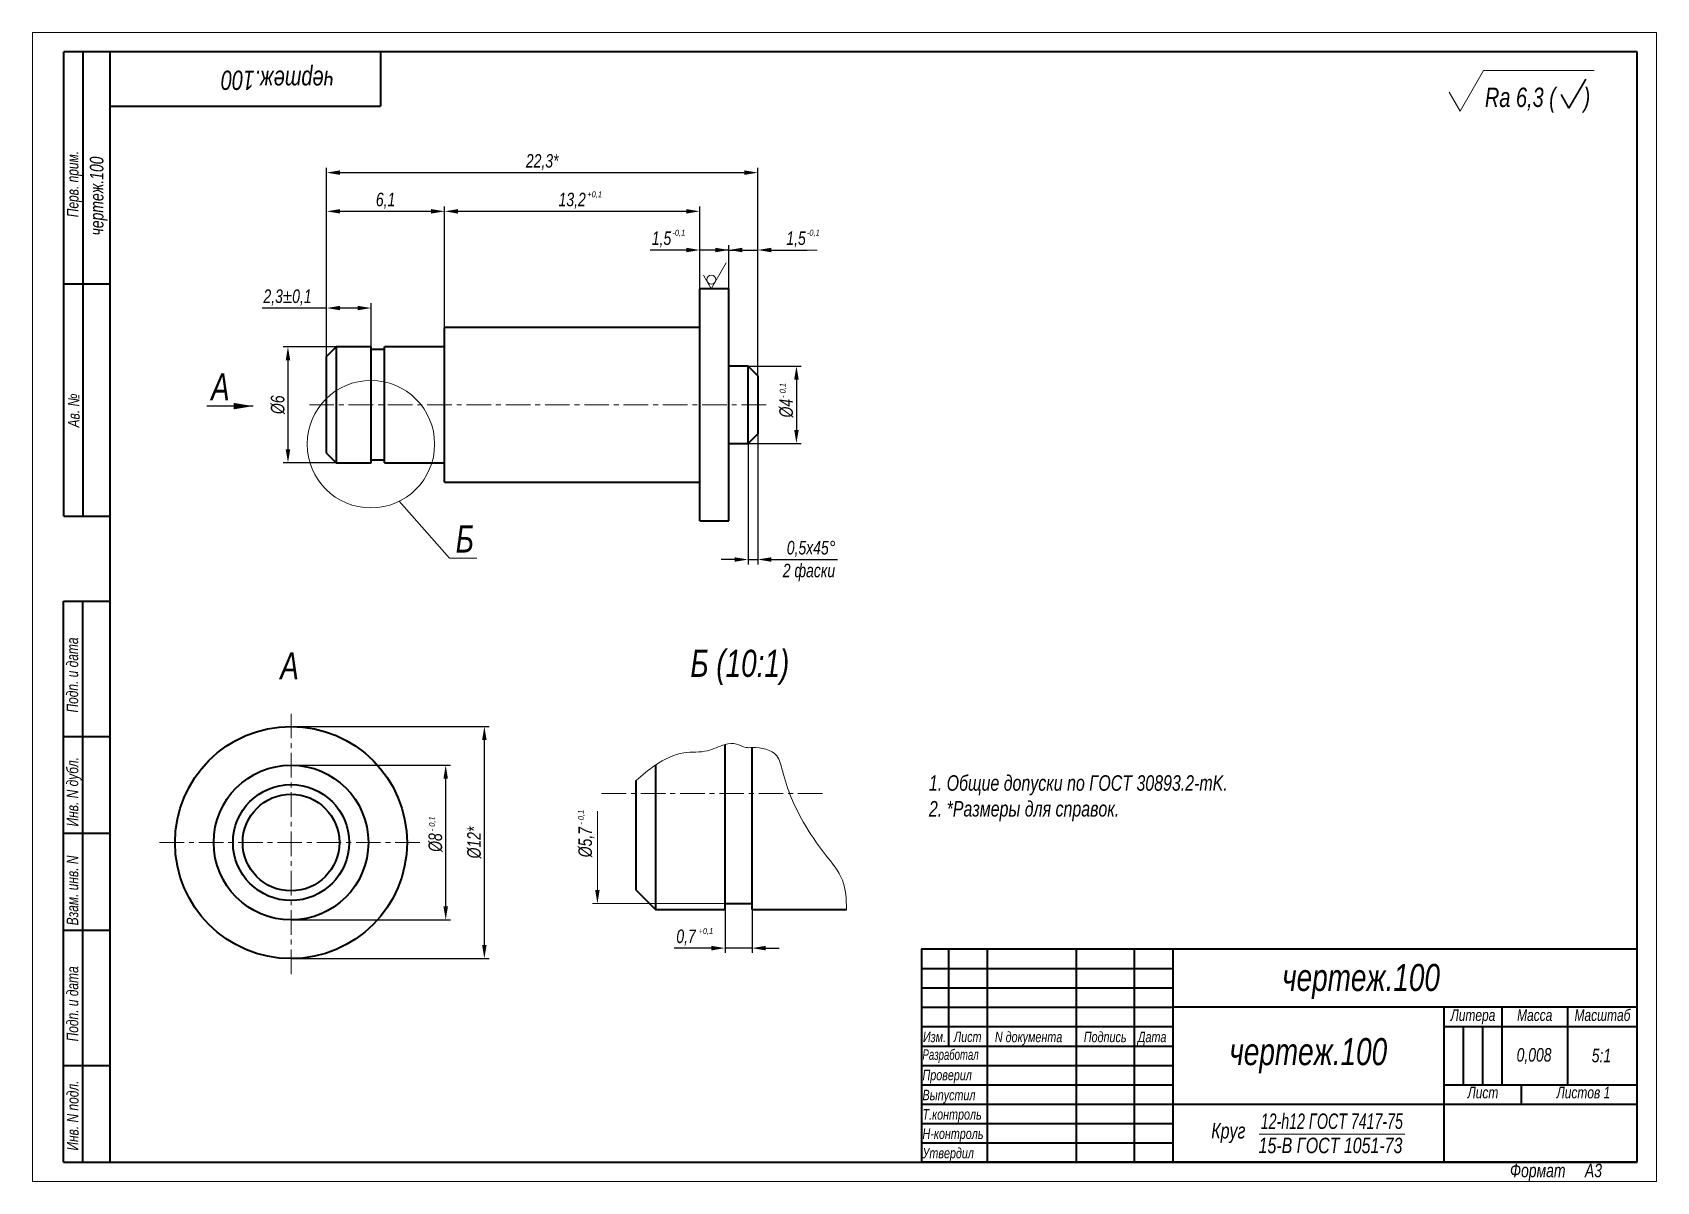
# Model space of a CAD drawing. Header units: millimetres. Extents: x 17437 to 17857, y -476 to -179.
import ezdxf

# ---------------------------------------------------------------- set-up
doc = ezdxf.new("R2010")
doc.units = ezdxf.units.MM
doc.linetypes.add('LT_03', pattern=[20.32, 12.7, -2.54, 2.54, -2.54])
for name, color, linetype, lineweight in [('Layer_01', 3, 'Continuous', 13), ('Layer_05', 7, 'Continuous', 40), ('Layer_07', 3, 'Continuous', 13), ('Layer_08', 1, 'Continuous', 15), ('Layer_09', 6, 'Continuous', 15), ('Layer_11', 6, 'Continuous', 15), ('Layer_13', 1, 'Continuous', 13), ('Layer_15', 7, 'Continuous', 40), ('Layer_20', 8, 'Continuous', 20)]:
    doc.layers.add(name, color=color, linetype=linetype, lineweight=lineweight)
doc.styles.add('Style_01', font='ARIALNI.TTF', dxfattribs={"width": 0.9, "height": 3.5})
doc.dimstyles.new('DimStyle_05', dxfattribs={"dimtxt": 3.5, "dimasz": 3.5, "dimexe": 1.25, "dimexo": 0, "dimtad": 1, "dimdec": 1, "dimlfac": 0.2, "dimtxsty": 'Style_01', "dimcen": 0, "dimazin": 3, "dimtfac": 1, "dimtdec": 1, "dimtmove": 0, "dimatfit": 3})

# ---------------------------------------------------------------- blocks, each defined once
blk = doc.blocks.new('*D230')
at = {"layer": 'Defpoints', "color": 0, "ltscale": 0.5, "transparency": 16777216}
for p in [(17624.38, -214.86), (17512.88, -262.36), (17624.38, -267.36)]:
    blk.add_point(p, dxfattribs=at)
at = {"layer": 'Layer_08', "color": 0, "lineweight": -2, "ltscale": 0.5, "transparency": 16777216}
for p, q in [((17512.88, -262.36), (17512.88, -213.61)), ((17624.38, -267.36), (17624.38, -213.61)), ((17516.38, -214.86), (17620.88, -214.86))]:
    blk.add_line(p, q, dxfattribs=at)
at = {"layer": 'Layer_08', "color": 0, "ltscale": 0.5, "transparency": 16777216}
for points in [[(17516.38, -214.28), (17516.38, -215.45), (17512.88, -214.86)], [(17620.88, -214.28), (17620.88, -215.45), (17624.38, -214.86)]]:
    blk.add_solid(points, dxfattribs=at)
at = {"layer": 'Layer_08', "color": 0, "ltscale": 0.5, "transparency": 16777216, "insert": (17568.63, -212.13), "char_height": 3.5, "attachment_point": 5, "style": 'Style_01'}
blk.add_mtext('22,3*', dxfattribs=at)
blk = doc.blocks.new('*D231')
at = {"layer": 'Defpoints', "color": 0, "ltscale": 0.5, "transparency": 16777216}
for p in [(17543.38, -224.86), (17543.38, -259.86), (17512.88, -262.36)]:
    blk.add_point(p, dxfattribs=at)
at = {"layer": 'Layer_08', "color": 0, "lineweight": -2, "ltscale": 0.5, "transparency": 16777216}
for p, q in [((17512.88, -262.36), (17512.88, -223.61)), ((17516.38, -224.86), (17539.88, -224.86)), ((17543.38, -259.86), (17543.38, -223.61))]:
    blk.add_line(p, q, dxfattribs=at)
at = {"layer": 'Layer_08', "color": 0, "ltscale": 0.5, "transparency": 16777216}
for points in [[(17516.38, -224.28), (17516.38, -225.45), (17512.88, -224.86)], [(17539.88, -224.28), (17539.88, -225.45), (17543.38, -224.86)]]:
    blk.add_solid(points, dxfattribs=at)
at = {"layer": 'Layer_08', "color": 0, "ltscale": 0.5, "transparency": 16777216, "insert": (17528.13, -222.13), "char_height": 3.5, "attachment_point": 5, "style": 'Style_01'}
blk.add_mtext('6,1', dxfattribs=at)
blk = doc.blocks.new('*D232')
at = {"layer": 'Defpoints', "color": 0, "ltscale": 0.5, "transparency": 16777216}
for p in [(17524.38, -249.86), (17524.38, -259.86), (17512.88, -262.36)]:
    blk.add_point(p, dxfattribs=at)
at = {"layer": 'Layer_08', "color": 0, "lineweight": -2, "ltscale": 0.5, "transparency": 16777216}
for p, q in [((17512.88, -249.86), (17496.17, -249.86)), ((17512.88, -262.36), (17512.88, -248.61)), ((17520.88, -249.86), (17516.38, -249.86)), ((17524.38, -259.86), (17524.38, -248.61))]:
    blk.add_line(p, q, dxfattribs=at)
at = {"layer": 'Layer_08', "color": 0, "ltscale": 0.5, "transparency": 16777216}
for points in [[(17516.38, -249.28), (17516.38, -250.45), (17512.88, -249.86)], [(17520.88, -249.28), (17520.88, -250.45), (17524.38, -249.86)]]:
    blk.add_solid(points, dxfattribs=at)
at = {"layer": 'Layer_08', "color": 0, "ltscale": 0.5, "transparency": 16777216, "insert": (17502.77, -247.13), "char_height": 3.5, "attachment_point": 5, "style": 'Style_01'}
blk.add_mtext('2,3%%P0,1', dxfattribs=at)
blk = doc.blocks.new('*D233')
at = {"layer": 'Defpoints', "color": 0, "ltscale": 0.5, "transparency": 16777216}
for p in [(17515.38, -259.86), (17502.88, -289.86), (17515.38, -289.86)]:
    blk.add_point(p, dxfattribs=at)
at = {"layer": 'Layer_08', "color": 0, "lineweight": -2, "ltscale": 0.5, "transparency": 16777216}
for p, q in [((17515.38, -259.86), (17501.63, -259.86)), ((17502.88, -263.36), (17502.88, -286.36)), ((17515.38, -289.86), (17501.63, -289.86))]:
    blk.add_line(p, q, dxfattribs=at)
at = {"layer": 'Layer_08', "color": 0, "ltscale": 0.5, "transparency": 16777216}
for points in [[(17502.3, -263.36), (17503.47, -263.36), (17502.88, -259.86)], [(17502.3, -286.36), (17503.47, -286.36), (17502.88, -289.86)]]:
    blk.add_solid(points, dxfattribs=at)
at = {"layer": 'Layer_08', "color": 0, "ltscale": 0.5, "transparency": 16777216, "insert": (17500.27, -274.86), "char_height": 3.5, "attachment_point": 5, "rotation": 90, "style": 'Style_01'}
blk.add_mtext('%%C6', dxfattribs=at)
blk = doc.blocks.new('*D234')
at = {"layer": 'Defpoints', "color": 0, "ltscale": 0.5, "transparency": 16777216}
for p in [(17609.38, -224.86), (17543.38, -254.86), (17609.38, -254.86)]:
    blk.add_point(p, dxfattribs=at)
at = {"layer": 'Layer_08', "color": 0, "lineweight": -2, "ltscale": 0.5, "transparency": 16777216}
for p, q in [((17543.38, -254.86), (17543.38, -223.61)), ((17546.88, -224.86), (17605.88, -224.86)), ((17609.38, -254.86), (17609.38, -223.61))]:
    blk.add_line(p, q, dxfattribs=at)
at = {"layer": 'Layer_08', "color": 0, "ltscale": 0.5, "transparency": 16777216}
for points in [[(17546.88, -224.28), (17546.88, -225.45), (17543.38, -224.86)], [(17605.88, -224.28), (17605.88, -225.45), (17609.38, -224.86)]]:
    blk.add_solid(points, dxfattribs=at)
at = {"layer": 'Layer_08', "color": 0, "ltscale": 0.5, "transparency": 16777216, "insert": (17576.38, -222.13), "char_height": 3.5, "attachment_point": 5, "style": 'Style_01'}
blk.add_mtext('13,2', dxfattribs=at)
blk = doc.blocks.new('*D235')
at = {"layer": 'Defpoints', "color": 0, "ltscale": 0.5, "transparency": 16777216}
for p in [(17616.88, -234.86), (17609.38, -244.86), (17616.88, -244.86)]:
    blk.add_point(p, dxfattribs=at)
at = {"layer": 'Layer_08', "color": 0, "lineweight": -2, "ltscale": 0.5, "transparency": 16777216}
for p, q in [((17605.88, -234.86), (17596.59, -234.86)), ((17609.38, -244.86), (17609.38, -233.61)), ((17616.88, -234.86), (17609.38, -234.86)), ((17616.88, -244.86), (17616.88, -233.61)), ((17620.38, -234.86), (17623.88, -234.86))]:
    blk.add_line(p, q, dxfattribs=at)
at = {"layer": 'Layer_08', "color": 0, "ltscale": 0.5, "transparency": 16777216}
for points in [[(17605.88, -234.28), (17605.88, -235.45), (17609.38, -234.86)], [(17620.38, -234.28), (17620.38, -235.45), (17616.88, -234.86)]]:
    blk.add_solid(points, dxfattribs=at)
at = {"layer": 'Layer_08', "color": 0, "ltscale": 0.5, "transparency": 16777216, "insert": (17599.49, -232.13), "char_height": 3.5, "attachment_point": 5, "style": 'Style_01'}
blk.add_mtext('1,5', dxfattribs=at)
blk = doc.blocks.new('*D228')
at = {"layer": 'Defpoints', "color": 0, "ltscale": 0.5, "transparency": 16777216}
for p in [(17616.88, -234.86), (17624.38, -234.86), (17624.38, -267.36)]:
    blk.add_point(p, dxfattribs=at)
at = {"layer": 'Layer_08', "color": 0, "lineweight": -2, "ltscale": 0.5, "transparency": 16777216}
for p, q in [((17613.38, -234.86), (17609.88, -234.86)), ((17616.88, -234.86), (17616.88, -233.61)), ((17616.88, -234.86), (17624.38, -234.86)), ((17624.38, -267.36), (17624.38, -233.61)), ((17627.88, -234.86), (17637.17, -234.86))]:
    blk.add_line(p, q, dxfattribs=at)
at = {"layer": 'Layer_08', "color": 0, "ltscale": 0.5, "transparency": 16777216}
for points in [[(17613.38, -234.28), (17613.38, -235.45), (17616.88, -234.86)], [(17627.88, -234.28), (17627.88, -235.45), (17624.38, -234.86)]]:
    blk.add_solid(points, dxfattribs=at)
at = {"layer": 'Layer_08', "color": 0, "ltscale": 0.5, "transparency": 16777216, "insert": (17634.28, -232.13), "char_height": 3.5, "attachment_point": 5, "style": 'Style_01'}
blk.add_mtext('1,5', dxfattribs=at)
blk = doc.blocks.new('*D236')
at = {"layer": 'Defpoints', "color": 0, "ltscale": 0.5, "transparency": 16777216}
for p in [(17621.88, -264.86), (17621.88, -284.86), (17634.38, -284.86)]:
    blk.add_point(p, dxfattribs=at)
at = {"layer": 'Layer_08', "color": 0, "lineweight": -2, "ltscale": 0.5, "transparency": 16777216}
for p, q in [((17621.88, -264.86), (17635.63, -264.86)), ((17634.38, -268.36), (17634.38, -281.36)), ((17621.88, -284.86), (17635.63, -284.86))]:
    blk.add_line(p, q, dxfattribs=at)
at = {"layer": 'Layer_08', "color": 0, "ltscale": 0.5, "transparency": 16777216}
for points in [[(17633.8, -268.36), (17634.97, -268.36), (17634.38, -264.86)], [(17633.8, -281.36), (17634.97, -281.36), (17634.38, -284.86)]]:
    blk.add_solid(points, dxfattribs=at)
at = {"layer": 'Layer_08', "color": 0, "ltscale": 0.5, "transparency": 16777216, "insert": (17631.77, -275.75), "char_height": 3.5, "attachment_point": 5, "rotation": 90, "style": 'Style_01'}
blk.add_mtext('%%C4', dxfattribs=at)
blk = doc.blocks.new('*D237')
at = {"layer": 'Defpoints', "color": 0, "ltscale": 0.5, "transparency": 16777216}
for p in [(17621.88, -284.86), (17624.38, -282.36), (17624.38, -314.86)]:
    blk.add_point(p, dxfattribs=at)
at = {"layer": 'Layer_08', "color": 0, "lineweight": -2, "ltscale": 0.5, "transparency": 16777216}
for p, q in [((17621.88, -284.86), (17621.88, -316.11)), ((17624.38, -282.36), (17624.38, -316.11)), ((17618.38, -314.86), (17614.88, -314.86)), ((17621.88, -314.86), (17624.38, -314.86)), ((17627.88, -314.86), (17644.99, -314.86))]:
    blk.add_line(p, q, dxfattribs=at)
at = {"layer": 'Layer_08', "color": 0, "ltscale": 0.5, "transparency": 16777216}
for points in [[(17618.38, -314.28), (17618.38, -315.45), (17621.88, -314.86)], [(17627.88, -314.28), (17627.88, -315.45), (17624.38, -314.86)]]:
    blk.add_solid(points, dxfattribs=at)
at = {"layer": 'Layer_08', "color": 0, "ltscale": 0.5, "transparency": 16777216, "insert": (17638.19, -312.13), "char_height": 3.5, "attachment_point": 5, "style": 'Style_01'}
blk.add_mtext('0,5x45%%D', dxfattribs=at)
blk = doc.blocks.new('*D238')
at = {"layer": 'Defpoints', "color": 0, "ltscale": 0.5, "transparency": 16777216}
for p in [(17503.67, -358.02), (17553.67, -358.02), (17503.67, -418.02)]:
    blk.add_point(p, dxfattribs=at)
at = {"layer": 'Layer_08', "color": 0, "lineweight": -2, "ltscale": 0.5, "transparency": 16777216}
for p, q in [((17503.67, -358.02), (17554.92, -358.02)), ((17553.67, -414.52), (17553.67, -361.52)), ((17503.67, -418.02), (17554.92, -418.02))]:
    blk.add_line(p, q, dxfattribs=at)
at = {"layer": 'Layer_08', "color": 0, "ltscale": 0.5, "transparency": 16777216}
for points in [[(17553.09, -361.52), (17554.25, -361.52), (17553.67, -358.02)], [(17553.09, -414.52), (17554.25, -414.52), (17553.67, -418.02)]]:
    blk.add_solid(points, dxfattribs=at)
at = {"layer": 'Layer_08', "color": 0, "ltscale": 0.5, "transparency": 16777216, "insert": (17551.05, -388.02), "char_height": 3.5, "attachment_point": 5, "rotation": 90, "style": 'Style_01'}
blk.add_mtext('%%C12*', dxfattribs=at)
blk = doc.blocks.new('*D239')
at = {"layer": 'Defpoints', "color": 0, "ltscale": 0.5, "transparency": 16777216}
for p in [(17503.67, -368.02), (17543.67, -368.02), (17503.67, -408.02)]:
    blk.add_point(p, dxfattribs=at)
at = {"layer": 'Layer_08', "color": 0, "lineweight": -2, "ltscale": 0.5, "transparency": 16777216}
for p, q in [((17503.67, -368.02), (17544.92, -368.02)), ((17543.67, -404.52), (17543.67, -371.52)), ((17503.67, -408.02), (17544.92, -408.02))]:
    blk.add_line(p, q, dxfattribs=at)
at = {"layer": 'Layer_08', "color": 0, "ltscale": 0.5, "transparency": 16777216}
for points in [[(17543.09, -371.52), (17544.25, -371.52), (17543.67, -368.02)], [(17543.09, -404.52), (17544.25, -404.52), (17543.67, -408.02)]]:
    blk.add_solid(points, dxfattribs=at)
at = {"layer": 'Layer_08', "color": 0, "ltscale": 0.5, "transparency": 16777216, "insert": (17541.05, -388.02), "char_height": 3.5, "attachment_point": 5, "rotation": 90, "style": 'Style_01'}
blk.add_mtext('%%C8', dxfattribs=at)
blk = doc.blocks.new('*D229')
at = {"layer": 'Defpoints', "color": 0, "ltscale": 0.5, "transparency": 16777216}
for p in [(17615.91, -405.31), (17622.91, -405.31), (17622.91, -415.31)]:
    blk.add_point(p, dxfattribs=at)
at = {"layer": 'Layer_08', "color": 0, "lineweight": -2, "ltscale": 0.5, "transparency": 16777216}
for p, q in [((17615.91, -405.31), (17615.91, -416.56)), ((17622.91, -405.31), (17622.91, -416.56)), ((17612.41, -415.31), (17602.76, -415.31)), ((17622.91, -415.31), (17615.91, -415.31)), ((17626.41, -415.31), (17629.91, -415.31))]:
    blk.add_line(p, q, dxfattribs=at)
at = {"layer": 'Layer_08', "color": 0, "ltscale": 0.5, "transparency": 16777216}
for points in [[(17612.41, -414.73), (17612.41, -415.9), (17615.91, -415.31)], [(17626.41, -414.73), (17626.41, -415.9), (17622.91, -415.31)]]:
    blk.add_solid(points, dxfattribs=at)
at = {"layer": 'Layer_08', "color": 0, "ltscale": 0.5, "transparency": 16777216, "insert": (17605.83, -412.58), "char_height": 3.5, "attachment_point": 5, "style": 'Style_01'}
blk.add_mtext('0,7', dxfattribs=at)
blk = doc.blocks.new('Block_22')
at = {"layer": 'Layer_05', "linetype": 'Continuous', "lineweight": 15}
for p, q in [((0, 297.18), (0, 0.18)), ((420, 297.18), (0, 297.18)), ((420, 297.18), (420, 0.18)), ((0, 0.18), (420, 0.18))]:
    blk.add_line(p, q, dxfattribs=at)
at = {"layer": 'Layer_05', "linetype": 'Continuous'}
for p, q in [((415, 292.18), (8.12, 292.18)), ((8.12, 172.18), (8.12, 292.18)), ((13.12, 172.18), (13.12, 292.18)), ((20, 292.18), (20, 5.18)), ((90, 292.18), (90, 278.18)), ((415, 5.18), (415, 292.18)), ((20, 278.18), (90, 278.18)), ((8.12, 232.18), (20, 232.18)), ((8.12, 172.18), (20, 172.18)), ((8, 5.18), (8, 150.18)), ((8, 150.18), (20, 150.18)), ((13, 5.18), (13, 150.18)), ((8, 115.18), (20, 115.18)), ((8, 90.18), (20, 90.18)), ((8, 65.18), (20, 65.18)), ((229.88, 55.22), (294.92, 55.22)), ((229.88, 50.21), (294.92, 50.21)), ((229.88, 45.21), (294.92, 45.21)), ((369.97, 40.21), (369.97, 25.2)), ((374.97, 40.21), (374.97, 25.2)), ((8, 30.18), (20, 30.18)), ((229.88, 30.2), (294.92, 30.2)), ((229.88, 25.2), (294.92, 25.2)), ((229.88, 20.19), (294.92, 20.19)), ((229.88, 15.19), (294.92, 15.19)), ((229.88, 10.19), (294.92, 10.19)), ((8, 5.18), (20, 5.18)), ((20, 5.18), (415, 5.18)), ((415, 5.18), (230, 5.18))]:
    blk.add_line(p, q, dxfattribs=at)
for points in [[(415, 60.22), (229.88, 60.22), (229.88, 5.18)], [(236.88, 60.22), (236.88, 35.2)], [(246.89, 60.22), (246.89, 5.18)], [(269.9, 60.22), (269.9, 5.18)], [(284.91, 60.22), (284.91, 5.18)], [(294.92, 60.22), (294.92, 5.18)], [(415, 45.21), (294.92, 45.21)], [(415, 45.21), (294.92, 45.21)], [(364.97, 45.21), (364.97, 5.18)], [(379.98, 45.21), (379.98, 25.2)], [(396.99, 45.21), (396.99, 25.2)], [(396.99, 45.21), (396.99, 25.2)], [(229.88, 40.21), (294.92, 40.21)], [(364.97, 40.21), (415, 40.21)], [(229.88, 35.2), (294.92, 35.2)], [(364.97, 25.2), (415, 25.2)], [(384.98, 25.2), (384.98, 20.19)], [(294.92, 20.19), (415, 20.19)]]:
    blk.add_lwpolyline(points, dxfattribs=at)
at = {"layer": 'Layer_05', "linetype": 'Continuous', "style": 'Style_01', "width": 0.9}
for s, p in [('Перв. прим.', (11.89, 249.43)), ('Ав. №', (12.16, 195.1)), ('Подп. и дата', (11.81, 121.4)), ('Инв. N дубл.', (11.82, 91.97)), ('Взам. инв. N', (11.83, 66.4)), ('Подп. и дата', (11.85, 36.4)), ('Инв. N подл.', (11.9, 8.18))]:
    blk.add_text(s, height=3, rotation=90, dxfattribs=at).set_placement(p)
at = {"layer": 'Layer_05', "linetype": 'Continuous', "style": 'Style_01'}
for s, height, width, p in [('Литера', 3, 0.9, (366.74, 41.69)), ('Масса', 3, 0.9, (383.95, 41.69)), ('Масштаб', 3, 0.9, (398.8, 41.69)), ('Изм.', 2.7, 0.9, (230.29, 36.2)), ('Лист', 2.7, 0.9, (238.27, 36.25)), ('N документа', 2.7, 0.9, (248.89, 36.2)), ('Подпись', 2.7, 0.9, (271.9, 36.2)), ('Дата', 2.7, 0.9, (285.88, 36.2)), ('Разработал', 2.7, 0.8, (230.17, 31.64)), ('Проверил', 2.7, 0.9, (230.17, 26.36)), ('Выпустил', 2.7, 0.9, (230.17, 21.19)), ('Лист ', 3, 0.9, (371.13, 21.68)), ('Листов 1', 3, 0.9, (394.15, 21.68)), ('Т.контроль', 2.7, 0.9, (230.17, 16.19)), ('Н-контроль', 2.7, 0.9, (230.17, 11.19)), ('Утвердил', 2.7, 0.9, (230.17, 6.18))]:
    blk.add_text(s, height=height, dxfattribs=dict(at, width=width)).set_placement(p)
at = {"layer": 'Layer_05', "linetype": 'Continuous', "insert": (382.1, 4.78), "char_height": 3.5, "width": 32.9515, "attachment_point": 1, "style": 'Style_01'}
blk.add_mtext('Формат     А3', dxfattribs=at)

msp = doc.modelspace()

# ---------------------------------------------------------------- linework, layer by layer
at = {"layer": 'Layer_01', "lineweight": 30}
for q in [(17838.49, -190.7), (17838.49, -190.7), (17838.49, -190.7), (17838.49, -190.7), (17832.14, -194.7), (17832.14, -194.7), (17832.14, -194.7), (17832.14, -194.7)]:
    msp.add_line((17834.16, -198.2), q, dxfattribs=at)
at = {"layer": 'Layer_08', "ltscale": 0.5}
for p, q in [((17637.17, -234.86), (17639.73, -234.86)), ((17582.91, -400.31), (17582.91, -379.95)), ((17618.8, -403.81), (17581.66, -403.81))]:
    msp.add_line(p, q, dxfattribs=at)
msp.add_solid([(17582.33, -400.31), (17583.49, -400.31), (17582.91, -403.81)], dxfattribs=at)
at = {"layer": 'Layer_09', "ltscale": 0.303109}
msp.add_line((17806.01, -198.95), (17812.07, -188.45), dxfattribs=at)
msp.add_line((17806.01, -198.95), (17812.07, -188.45), dxfattribs=at)
msp.add_line((17806.01, -198.95), (17812.07, -188.45), dxfattribs=at)
at = {"layer": 'Layer_09'}
for p, q in [((17806.01, -198.95), (17812.07, -188.45)), ((17812.07, -188.45), (17840.65, -188.45)), ((17806.01, -198.95), (17803.18, -194.05)), ((17754.08, -463.39), (17791.72, -463.39))]:
    msp.add_line(p, q, dxfattribs=at)
at = {"layer": 'Layer_09', "ltscale": 0.141451}
msp.add_line((17806.01, -198.95), (17803.18, -194.05), dxfattribs=at)
msp.add_line((17806.01, -198.95), (17803.18, -194.05), dxfattribs=at)
msp.add_line((17806.01, -198.95), (17803.18, -194.05), dxfattribs=at)
at = {"layer": 'Layer_09', "lineweight": 13}
for p, q in [((17612.36, -244.86), (17616.2, -238.21)), ((17610.34, -241.36), (17612.36, -244.86))]:
    msp.add_line(p, q, dxfattribs=at)
at = {"layer": 'Layer_09', "linetype": 'LT_03', "ltscale": 0.5}
for p, q in [((17508.42, -274.86), (17626.94, -274.86)), ((17503.67, -422.01), (17503.67, -354.72)), ((17583.98, -375.31), (17641.75, -375.31)), ((17469.68, -388.02), (17537.66, -388.02))]:
    msp.add_line(p, q, dxfattribs=at)
at = {"layer": 'Layer_09', "lineweight": 13}
msp.add_circle((17612.36, -242.53), 1.17, dxfattribs=at)
at = {"layer": 'Layer_09', "ltscale": 0.5}
msp.add_circle((17524.34, -285.05), 16.48, dxfattribs=at)
msp.add_open_spline([(17592.91, -371.99), (17594.52, -370.61), (17598.16, -367.49), (17604.52, -364.27), (17611.08, -364.93), (17615.21, -362.64), (17618.82, -362.23), (17620.96, -363.6), (17624.59, -363.31), (17629.64, -364.28), (17631.44, -373.06), (17635.17, -381.69), (17641.22, -390.62), (17647.09, -397.36), (17647.27, -402.69), (17647.36, -405.31)], degree=3, knots=[0, 0, 0, 0, 6.38823, 14.422965, 20.506198, 25.331644, 28.310502, 30.865466, 32.481731, 39.213814, 43.366591, 57.58189, 67.888427, 75.769773, 83.400124, 83.400124, 83.400124, 83.400124], dxfattribs=at)
at = {"layer": 'Layer_11', "ltscale": 0.5}
for p, q in [((17531.66, -299.82), (17544.66, -314.5)), ((17544.66, -314.5), (17551.77, -314.5))]:
    msp.add_line(p, q, dxfattribs=at)
at = {"layer": 'Layer_15', "linetype": 'Continuous'}
for p, q in [((17616.88, -244.86), (17609.38, -244.86)), ((17609.38, -304.86), (17609.38, -244.86)), ((17616.88, -304.86), (17616.88, -244.86)), ((17609.38, -254.86), (17543.38, -254.86)), ((17543.38, -294.86), (17543.38, -254.86)), ((17515.38, -259.86), (17512.88, -262.36)), ((17524.38, -259.86), (17515.38, -259.86)), ((17515.38, -259.86), (17515.38, -289.86)), ((17524.38, -289.86), (17524.38, -259.86)), ((17543.38, -259.86), (17527.88, -259.86)), ((17527.88, -289.86), (17527.88, -259.86)), ((17512.88, -287.36), (17512.88, -262.36)), ((17527.88, -260.61), (17524.38, -260.61)), ((17621.88, -264.86), (17616.88, -264.86)), ((17624.38, -267.36), (17621.88, -264.86)), ((17621.88, -284.86), (17621.88, -264.86)), ((17624.38, -267.36), (17624.38, -282.36)), ((17616.88, -284.86), (17621.88, -284.86)), ((17621.88, -284.86), (17624.38, -282.36)), ((17512.88, -287.36), (17515.38, -289.86)), ((17524.38, -289.11), (17527.88, -289.11)), ((17515.38, -289.86), (17524.38, -289.86)), ((17527.88, -289.86), (17543.38, -289.86)), ((17543.38, -294.86), (17609.38, -294.86)), ((17609.38, -304.86), (17616.88, -304.86)), ((17615.91, -405.31), (17615.91, -362.71)), ((17622.91, -405.31), (17622.91, -363.48)), ((17597.91, -368.01), (17597.91, -405.31)), ((17592.91, -400.31), (17592.91, -371.99)), ((17592.91, -400.31), (17597.91, -405.31)), ((17597.91, -405.31), (17615.91, -405.31)), ((17615.91, -403.81), (17622.91, -403.81)), ((17622.91, -405.31), (17647.36, -405.31))]:
    msp.add_line(p, q, dxfattribs=at)
for radius in [30, 20, 15, 12.5]:
    msp.add_circle((17503.67, -388.02), radius, dxfattribs=at)

# ---------------------------------------------------------------- block references
at = {"layer": 'Layer_05'}
msp.add_blockref('Block_22', (17436.81, -475.82), dxfattribs=at)

# ---------------------------------------------------------------- texts
at = {"layer": 'Layer_01', "style": 'Style_01', "width": 0.9}
for s, height, p in [('Rа 6,3 (     )', 5, (17812.44, -197.89)), ('А', 7, (17482.99, -273.75)), ('Б', 7, (17546.26, -313.05)), ('А', 7, (17500.89, -345.85)), ('Б (10:1)', 7, (17606.96, -345.2))]:
    msp.add_text(s, height=height, dxfattribs=at).set_placement(p)
at = {"layer": 'Layer_01', "insert": (17668.64, -382.5), "char_height": 4, "attachment_point": 7, "style": 'Style_01'}
msp.add_mtext_dynamic_manual_height_columns('1. Общие допуски по ГОСТ 30893.2-mK.\\P2. *Размеры для справок.', width=174.6214, gutter_width=70, heights=[66.33], dxfattribs=at)
at = {"layer": 'Layer_07', "linetype": 'Continuous', "style": 'Style_01', "width": 0.9}
for height, rotation, p in [(5, 180, (17514.76, -188.48)), (3.5, 90, (17455.16, -231.09))]:
    msp.add_text('чертеж.100', height=height, rotation=rotation, dxfattribs=at).set_placement(p)
for s, height, p in [('чертеж.100', 7, (17760.01, -426.39)), ('0,008', 3.5, (17820.63, -444.64)), ('5:1', 3.5, (17840.06, -444.81))]:
    msp.add_text(s, height=height, dxfattribs=at).set_placement(p)
at = {"layer": 'Layer_07', "style": 'Style_01', "width": 0.9}
for s, p in [('Круг', (17741.66, -464.52)), ('15-В ГОСТ 1051-73', (17753.9, -468.31))]:
    msp.add_text(s, height=4, dxfattribs=at).set_placement(p)
at = {"layer": 'Layer_07', "linetype": 'Continuous', "insert": (17766.75, -443.12), "char_height": 7, "width": 70.0467, "attachment_point": 5, "style": 'Style_01'}
msp.add_mtext('чертеж.100', dxfattribs=at)
at = {"layer": 'Layer_07', "insert": (17772.84, -460.08), "char_height": 4, "width": 70.0467, "attachment_point": 5, "style": 'Style_01'}
msp.add_mtext('{\\W0.8;12-h12 ГОСТ 7417-75 }', dxfattribs=at)
at = {"layer": 'Layer_08', "ltscale": 0.5, "insert": (17637.62, -318.23), "char_height": 3.5, "attachment_point": 5, "style": 'Style_01'}
msp.add_mtext('2 фаски', dxfattribs=at)
at = {"layer": 'Layer_08', "ltscale": 0.5, "insert": (17580.06, -387.92), "char_height": 3.5, "attachment_point": 5, "rotation": 90, "style": 'Style_01'}
msp.add_mtext('%%C5,7', dxfattribs=at)
at = {"layer": 'Layer_13', "style": 'Style_01', "width": 0.9}
for s, p in [('+0,1', (17580.29, -221.22)), ('-0,1', (17602.3, -231.14)), ('-0,1', (17637.09, -231.14)), ('+0,1', (17609.05, -411.65))]:
    msp.add_text(s, height=1.5, dxfattribs=at).set_placement(p)
for p in [(17631.57, -273.1), (17540.86, -385.13), (17579.38, -383.41)]:
    msp.add_text('- 0,1', height=1.5, rotation=90, dxfattribs=at).set_placement(p)

# ---------------------------------------------------------------- dimensions: what is measured, and where the dimension line sits
at = {"layer": 'Layer_08', "ltscale": 0.5}
for base, p1, p2, text, picture, middle in [((17624.38, -214.86), (17512.88, -262.36), (17624.38, -267.36), '<>*', '*D230', (17568.63, -212.13)), ((17624.38, -314.86), (17621.88, -284.86), (17624.38, -282.36), '<>x45%%D', '*D237', (17638.19, -312.13))]:
    dim = msp.add_linear_dim(base=base, p1=p1, p2=p2, text=text, dimstyle='DimStyle_05', dxfattribs=at)
    dim.commit()
    dim.dimension.update_dxf_attribs({"geometry": picture, "text_midpoint": middle})
for base, p1, p2, picture, middle in [((17543.38, -224.86), (17512.88, -262.36), (17543.38, -259.86), '*D231', (17528.13, -222.13)), ((17609.38, -224.86), (17543.38, -254.86), (17609.38, -254.86), '*D234', (17576.38, -222.13))]:
    dim = msp.add_linear_dim(base=base, p1=p1, p2=p2, dimstyle='DimStyle_05', dxfattribs=at)
    dim.commit()
    dim.dimension.update_dxf_attribs({"geometry": picture, "text_midpoint": middle})
for base, p1, p2, picture, middle in [((17616.88, -234.86), (17609.38, -244.86), (17616.88, -244.86), '*D235', (17599.49, -234.86)), ((17624.38, -234.86), (17616.88, -234.86), (17624.38, -267.36), '*D228', (17634.28, -234.86))]:
    dim = msp.add_linear_dim(base=base, p1=p1, p2=p2, dimstyle='DimStyle_05', dxfattribs=at)
    dim.commit()
    dim.dimension.update_dxf_attribs({"geometry": picture, "text_midpoint": middle, "dimtype": 160})
for base, p1, p2, text, picture, middle in [((17524.38, -249.86), (17512.88, -262.36), (17524.38, -259.86), '<>%%P0,1', '*D232', (17502.77, -249.86)), ((17622.91, -415.31), (17615.91, -405.31), (17622.91, -405.31), '0,7', '*D229', (17605.83, -415.31))]:
    dim = msp.add_linear_dim(base=base, p1=p1, p2=p2, text=text, dimstyle='DimStyle_05', dxfattribs=at)
    dim.commit()
    dim.dimension.update_dxf_attribs({"geometry": picture, "text_midpoint": middle, "dimtype": 160})
for base, p1, p2, text, picture, middle in [((17502.88, -289.86), (17515.38, -259.86), (17515.38, -289.86), '%%C<>', '*D233', (17500.27, -274.86)), ((17553.67, -358.02), (17503.67, -418.02), (17503.67, -358.02), '%%C<>*', '*D238', (17551.05, -388.02)), ((17543.67, -368.02), (17503.67, -408.02), (17503.67, -368.02), '%%C<>', '*D239', (17541.05, -388.02))]:
    dim = msp.add_linear_dim(base=base, p1=p1, p2=p2, angle=90, text=text, dimstyle='DimStyle_05', dxfattribs=at)
    dim.commit()
    dim.dimension.update_dxf_attribs({"geometry": picture, "text_midpoint": middle})
dim = msp.add_linear_dim(base=(17634.38, -284.86), p1=(17621.88, -264.86), p2=(17621.88, -284.86), angle=90, text='%%C<>', dimstyle='DimStyle_05', dxfattribs=at)
dim.commit()
dim.dimension.update_dxf_attribs({"geometry": '*D236', "text_midpoint": (17634.38, -275.75), "dimtype": 160})

# ---------------------------------------------------------------- leaders
at = {"layer": 'Layer_20'}
msp.add_leader([(17493.88, -275.21), (17481.88, -275.21)], dimstyle='DimStyle_05', override={"dimasz": 5, "dimclrd": 6}, dxfattribs=at)

doc.saveas('drawing.dxf')
